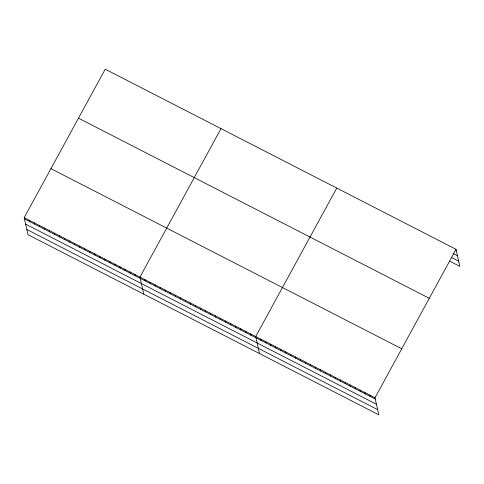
<?xml version="1.0" encoding="UTF-8"?>
<svg xmlns="http://www.w3.org/2000/svg" width="484" height="484" viewBox="0 0 484 484"><rect width="100%" height="100%" fill="white"/><g stroke="black" fill="none" stroke-linecap="round" stroke-linejoin="round"><path stroke-width="0.73" d="M456.019 249.308L374.997 397.763L378.778 414.812L27.981 234.692L24.2 217.643L105.222 69.188L456.019 249.308L459.8 266.357L449.86 261.251M220.988 128.629L139.967 277.084L143.742 294.133M336.749 188.07L255.727 336.525L259.509 353.568M455.063 249.95L456.303 250.585M453.109 253.555L457.459 255.788M451.191 257.325L458.644 261.154M78.487 118.181L429.284 298.301M50.935 168.656L401.738 348.776M24.2 217.643L374.997 397.763M24.484 218.919L375.281 399.04M25.634 224.122L376.437 404.243M26.826 229.483L377.623 409.609M370.03 395.21L370.314 396.487M365.057 392.663L365.341 393.934M360.09 390.11L360.374 391.387M355.123 387.557L355.401 388.834M350.15 385.004L350.434 386.28M345.183 382.457L345.467 383.727M340.21 379.904L340.494 381.18M335.243 377.351L335.527 378.627M330.269 374.798L330.554 376.074M325.302 372.244L325.587 373.521M320.335 369.697L320.614 370.974M315.362 367.144L315.647 368.421M310.395 364.591L310.674 365.868M305.422 362.038L305.707 363.315M300.455 359.491L300.739 360.761M295.482 356.938L295.766 358.214M290.515 354.385L290.799 355.661M285.548 351.832L285.826 353.108M280.575 349.285L280.859 350.555M275.608 346.732L275.886 348.008M270.635 344.178L270.919 345.455M265.668 341.625L265.952 342.902M260.695 339.072L260.979 340.349M250.694 333.936L250.978 335.212M245.66 331.352L245.945 332.629M240.627 328.769L240.911 330.046M235.593 326.186L235.877 327.462M230.559 323.602L230.844 324.879M225.526 321.019L225.81 322.29M220.492 318.436L220.777 319.706M215.465 315.846L215.743 317.123M210.431 313.263L210.709 314.539M205.398 310.68L205.676 311.956M200.364 308.096L200.642 309.373M195.33 305.513L195.615 306.789M190.297 302.93L190.581 304.2M185.263 300.34L185.547 301.617M180.229 297.757L180.514 299.033M175.196 295.173L175.48 296.45M170.162 292.59L170.447 293.867M165.129 290.007L165.413 291.283M160.095 287.423L160.379 288.694M155.061 284.834L155.346 286.111M150.028 282.251L150.312 283.527M144.994 279.667L145.279 280.944M134.933 274.501L135.211 275.777M129.9 271.917L130.178 273.188M124.866 269.328L125.144 270.604M119.832 266.744L120.117 268.021M114.799 264.161L115.083 265.438M109.765 261.578L110.049 262.854M104.732 258.994L105.016 260.271M99.698 256.411L99.982 257.682M94.664 253.822L94.949 255.098M89.631 251.238L89.915 252.515M84.597 248.655L84.882 249.932M79.564 246.072L79.848 247.348M74.53 243.488L74.814 244.765M69.496 240.905L69.781 242.175M64.463 238.316L64.747 239.592M59.435 235.732L59.714 237.009M54.402 233.149L54.68 234.425M49.368 230.566L49.646 231.842M44.334 227.982L44.613 229.259M39.301 225.399L39.585 226.669M34.267 222.809L34.552 224.086M29.234 220.226L29.518 221.503"/></g></svg>
